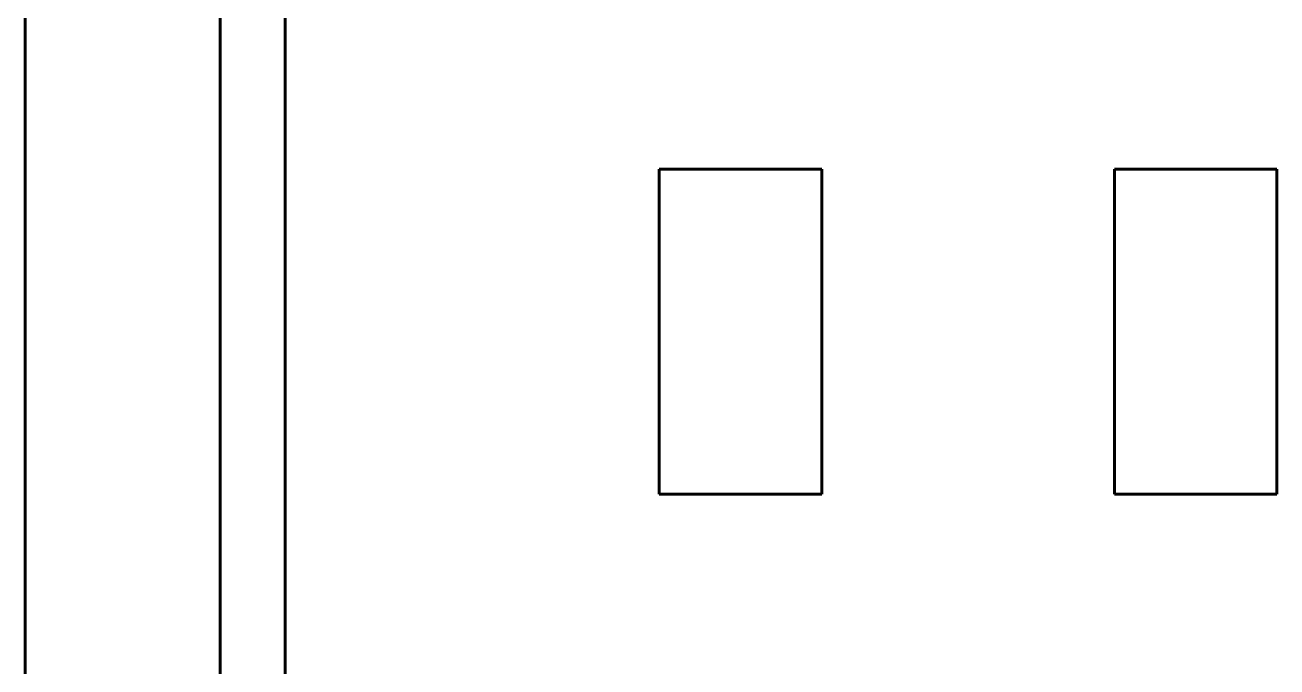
# Model space of a CAD drawing. Extents: x 0 to 297, y 0 to 292.
# Drawn here: x 202.14 to 211.77, y 136.97 to 141.91 of the extents above; entities that cross this region are included whole.
import ezdxf

# ---------------------------------------------------------------- set-up
doc = ezdxf.new("R2010")
doc.units = 0
doc.header["$MEASUREMENT"] = 0
doc.linetypes.add('K5LT_BASIC', pattern=[0])
doc.layers.add('Системный слой', color=7, linetype='Continuous')

# ---------------------------------------------------------------- blocks, each defined once
blk = doc.blocks.new('*U')
at = {"layer": 'Системный слой', "linetype": 'K5LT_BASIC', "lineweight": 60}
for p, q in [((208.268, 140.8019), (207.018, 140.8019)), ((207.018, 140.8019), (207.018, 138.3019)), ((208.268, 138.3019), (208.268, 140.8019)), ((211.7681, 140.8019), (210.5181, 140.8019)), ((210.5181, 140.8019), (210.5181, 138.3019)), ((211.7681, 138.3019), (211.7681, 140.8019)), ((207.018, 138.3019), (208.268, 138.3019)), ((210.5181, 138.3019), (211.7681, 138.3019))]:
    blk.add_line(p, q, dxfattribs=at)

msp = doc.modelspace()

# ---------------------------------------------------------------- linework, layer by layer
at = {"layer": 'Системный слой', "linetype": 'K5LT_BASIC', "lineweight": 60}
for p, q in [((202.1417, 119.5189), (202.1417, 174.0189)), ((203.6417, 136.5189), (203.6417, 142.0189)), ((204.1417, 142.0189), (204.1417, 136.5189))]:
    msp.add_line(p, q, dxfattribs=at)

# ---------------------------------------------------------------- block references
at = {"layer": 'Системный слой'}
msp.add_blockref('*U', (0, 0), dxfattribs=at)
msp.add_blockref('*U', (0, 0), dxfattribs=at)
msp.add_blockref('*U', (0, 0), dxfattribs=at)
msp.add_blockref('*U', (0, 0), dxfattribs=at)
msp.add_blockref('*U', (0, 0), dxfattribs=at)
msp.add_blockref('*U', (0, 0), dxfattribs=at)
msp.add_blockref('*U', (0, 0), dxfattribs=at)
msp.add_blockref('*U', (0, 0), dxfattribs=at)
msp.add_blockref('*U', (0, 0), dxfattribs=at)
msp.add_blockref('*U', (0, 0), dxfattribs=at)
msp.add_blockref('*U', (0, 0), dxfattribs=at)
msp.add_blockref('*U', (0, 0), dxfattribs=at)
msp.add_blockref('*U', (0, 0), dxfattribs=at)
msp.add_blockref('*U', (0, 0), dxfattribs=at)
msp.add_blockref('*U', (0, 0), dxfattribs=at)
msp.add_blockref('*U', (0, 0), dxfattribs=at)
msp.add_blockref('*U', (0, 0), dxfattribs=at)
msp.add_blockref('*U', (0, 0), dxfattribs=at)
msp.add_blockref('*U', (0, 0), dxfattribs=at)
msp.add_blockref('*U', (0, 0), dxfattribs=at)
msp.add_blockref('*U', (0, 0), dxfattribs=at)
msp.add_blockref('*U', (0, 0), dxfattribs=at)
msp.add_blockref('*U', (0, 0), dxfattribs=at)
msp.add_blockref('*U', (0, 0), dxfattribs=at)
msp.add_blockref('*U', (0, 0), dxfattribs=at)
msp.add_blockref('*U', (0, 0), dxfattribs=at)
msp.add_blockref('*U', (0, 0), dxfattribs=at)
msp.add_blockref('*U', (0, 0), dxfattribs=at)
msp.add_blockref('*U', (0, 0), dxfattribs=at)
msp.add_blockref('*U', (0, 0), dxfattribs=at)
msp.add_blockref('*U', (0, 0), dxfattribs=at)
msp.add_blockref('*U', (0, 0), dxfattribs=at)
msp.add_blockref('*U', (0, 0), dxfattribs=at)
msp.add_blockref('*U', (0, 0), dxfattribs=at)
msp.add_blockref('*U', (0, 0), dxfattribs=at)
msp.add_blockref('*U', (0, 0), dxfattribs=at)
msp.add_blockref('*U', (0, 0), dxfattribs=at)
msp.add_blockref('*U', (0, 0), dxfattribs=at)
msp.add_blockref('*U', (0, 0), dxfattribs=at)
msp.add_blockref('*U', (0, 0), dxfattribs=at)
msp.add_blockref('*U', (0, 0), dxfattribs=at)
msp.add_blockref('*U', (0, 0), dxfattribs=at)
msp.add_blockref('*U', (0, 0), dxfattribs=at)
msp.add_blockref('*U', (0, 0), dxfattribs=at)
msp.add_blockref('*U', (0, 0), dxfattribs=at)
msp.add_blockref('*U', (0, 0), dxfattribs=at)
msp.add_blockref('*U', (0, 0), dxfattribs=at)
msp.add_blockref('*U', (0, 0), dxfattribs=at)
msp.add_blockref('*U', (0, 0), dxfattribs=at)
msp.add_blockref('*U', (0, 0), dxfattribs=at)
msp.add_blockref('*U', (0, 0), dxfattribs=at)
msp.add_blockref('*U', (0, 0), dxfattribs=at)
msp.add_blockref('*U', (0, 0), dxfattribs=at)
msp.add_blockref('*U', (0, 0), dxfattribs=at)
msp.add_blockref('*U', (0, 0), dxfattribs=at)
msp.add_blockref('*U', (0, 0), dxfattribs=at)
msp.add_blockref('*U', (0, 0), dxfattribs=at)
msp.add_blockref('*U', (0, 0), dxfattribs=at)
msp.add_blockref('*U', (0, 0), dxfattribs=at)
msp.add_blockref('*U', (0, 0), dxfattribs=at)
msp.add_blockref('*U', (0, 0), dxfattribs=at)
msp.add_blockref('*U', (0, 0), dxfattribs=at)
msp.add_blockref('*U', (0, 0), dxfattribs=at)
msp.add_blockref('*U', (0, 0), dxfattribs=at)
msp.add_blockref('*U', (0, 0), dxfattribs=at)
msp.add_blockref('*U', (0, 0), dxfattribs=at)
msp.add_blockref('*U', (0, 0), dxfattribs=at)
msp.add_blockref('*U', (0, 0), dxfattribs=at)
msp.add_blockref('*U', (0, 0), dxfattribs=at)
msp.add_blockref('*U', (0, 0), dxfattribs=at)
msp.add_blockref('*U', (0, 0), dxfattribs=at)
msp.add_blockref('*U', (0, 0), dxfattribs=at)
msp.add_blockref('*U', (0, 0), dxfattribs=at)
msp.add_blockref('*U', (0, 0), dxfattribs=at)
msp.add_blockref('*U', (0, 0), dxfattribs=at)
msp.add_blockref('*U', (0, 0), dxfattribs=at)
msp.add_blockref('*U', (0, 0), dxfattribs=at)
msp.add_blockref('*U', (0, 0), dxfattribs=at)
msp.add_blockref('*U', (0, 0), dxfattribs=at)
msp.add_blockref('*U', (0, 0), dxfattribs=at)
msp.add_blockref('*U', (0, 0), dxfattribs=at)
msp.add_blockref('*U', (0, 0), dxfattribs=at)
msp.add_blockref('*U', (0, 0), dxfattribs=at)
msp.add_blockref('*U', (0, 0), dxfattribs=at)
msp.add_blockref('*U', (0, 0), dxfattribs=at)
msp.add_blockref('*U', (0, 0), dxfattribs=at)
msp.add_blockref('*U', (0, 0), dxfattribs=at)
msp.add_blockref('*U', (0, 0), dxfattribs=at)
msp.add_blockref('*U', (0, 0), dxfattribs=at)
msp.add_blockref('*U', (0, 0), dxfattribs=at)
msp.add_blockref('*U', (0, 0), dxfattribs=at)
msp.add_blockref('*U', (0, 0), dxfattribs=at)
msp.add_blockref('*U', (0, 0), dxfattribs=at)
msp.add_blockref('*U', (0, 0), dxfattribs=at)
msp.add_blockref('*U', (0, 0), dxfattribs=at)
msp.add_blockref('*U', (0, 0), dxfattribs=at)
msp.add_blockref('*U', (0, 0), dxfattribs=at)
msp.add_blockref('*U', (0, 0), dxfattribs=at)
msp.add_blockref('*U', (0, 0), dxfattribs=at)
msp.add_blockref('*U', (0, 0), dxfattribs=at)
msp.add_blockref('*U', (0, 0), dxfattribs=at)
msp.add_blockref('*U', (0, 0), dxfattribs=at)
msp.add_blockref('*U', (0, 0), dxfattribs=at)
msp.add_blockref('*U', (0, 0), dxfattribs=at)
msp.add_blockref('*U', (0, 0), dxfattribs=at)
msp.add_blockref('*U', (0, 0), dxfattribs=at)
msp.add_blockref('*U', (0, 0), dxfattribs=at)
msp.add_blockref('*U', (0, 0), dxfattribs=at)
msp.add_blockref('*U', (0, 0), dxfattribs=at)
msp.add_blockref('*U', (0, 0), dxfattribs=at)
msp.add_blockref('*U', (0, 0), dxfattribs=at)
msp.add_blockref('*U', (0, 0), dxfattribs=at)
msp.add_blockref('*U', (0, 0), dxfattribs=at)
msp.add_blockref('*U', (0, 0), dxfattribs=at)
msp.add_blockref('*U', (0, 0), dxfattribs=at)
msp.add_blockref('*U', (0, 0), dxfattribs=at)
msp.add_blockref('*U', (0, 0), dxfattribs=at)
msp.add_blockref('*U', (0, 0), dxfattribs=at)
msp.add_blockref('*U', (0, 0), dxfattribs=at)
msp.add_blockref('*U', (0, 0), dxfattribs=at)
msp.add_blockref('*U', (0, 0), dxfattribs=at)
msp.add_blockref('*U', (0, 0), dxfattribs=at)
msp.add_blockref('*U', (0, 0), dxfattribs=at)
msp.add_blockref('*U', (0, 0), dxfattribs=at)
msp.add_blockref('*U', (0, 0), dxfattribs=at)
msp.add_blockref('*U', (0, 0), dxfattribs=at)
msp.add_blockref('*U', (0, 0), dxfattribs=at)
msp.add_blockref('*U', (0, 0), dxfattribs=at)
msp.add_blockref('*U', (0, 0), dxfattribs=at)
msp.add_blockref('*U', (0, 0), dxfattribs=at)
msp.add_blockref('*U', (0, 0), dxfattribs=at)
msp.add_blockref('*U', (0, 0), dxfattribs=at)
msp.add_blockref('*U', (0, 0), dxfattribs=at)
msp.add_blockref('*U', (0, 0), dxfattribs=at)
msp.add_blockref('*U', (0, 0), dxfattribs=at)
msp.add_blockref('*U', (0, 0), dxfattribs=at)
msp.add_blockref('*U', (0, 0), dxfattribs=at)
msp.add_blockref('*U', (0, 0), dxfattribs=at)
msp.add_blockref('*U', (0, 0), dxfattribs=at)
msp.add_blockref('*U', (0, 0), dxfattribs=at)
msp.add_blockref('*U', (0, 0), dxfattribs=at)
msp.add_blockref('*U', (0, 0), dxfattribs=at)
msp.add_blockref('*U', (0, 0), dxfattribs=at)
msp.add_blockref('*U', (0, 0), dxfattribs=at)
msp.add_blockref('*U', (0, 0), dxfattribs=at)
msp.add_blockref('*U', (0, 0), dxfattribs=at)
msp.add_blockref('*U', (0, 0), dxfattribs=at)
msp.add_blockref('*U', (0, 0), dxfattribs=at)
msp.add_blockref('*U', (0, 0), dxfattribs=at)
msp.add_blockref('*U', (0, 0), dxfattribs=at)
msp.add_blockref('*U', (0, 0), dxfattribs=at)
msp.add_blockref('*U', (0, 0), dxfattribs=at)
msp.add_blockref('*U', (0, 0), dxfattribs=at)
msp.add_blockref('*U', (0, 0), dxfattribs=at)
msp.add_blockref('*U', (0, 0), dxfattribs=at)
msp.add_blockref('*U', (0, 0), dxfattribs=at)
msp.add_blockref('*U', (0, 0), dxfattribs=at)
msp.add_blockref('*U', (0, 0), dxfattribs=at)
msp.add_blockref('*U', (0, 0), dxfattribs=at)
msp.add_blockref('*U', (0, 0), dxfattribs=at)
msp.add_blockref('*U', (0, 0), dxfattribs=at)
msp.add_blockref('*U', (0, 0), dxfattribs=at)
msp.add_blockref('*U', (0, 0), dxfattribs=at)
msp.add_blockref('*U', (0, 0), dxfattribs=at)
msp.add_blockref('*U', (0, 0), dxfattribs=at)
msp.add_blockref('*U', (0, 0), dxfattribs=at)
msp.add_blockref('*U', (0, 0), dxfattribs=at)
msp.add_blockref('*U', (0, 0), dxfattribs=at)
msp.add_blockref('*U', (0, 0), dxfattribs=at)
msp.add_blockref('*U', (0, 0), dxfattribs=at)
msp.add_blockref('*U', (0, 0), dxfattribs=at)
msp.add_blockref('*U', (0, 0), dxfattribs=at)
msp.add_blockref('*U', (0, 0), dxfattribs=at)
msp.add_blockref('*U', (0, 0), dxfattribs=at)
msp.add_blockref('*U', (0, 0), dxfattribs=at)
msp.add_blockref('*U', (0, 0), dxfattribs=at)
msp.add_blockref('*U', (0, 0), dxfattribs=at)
msp.add_blockref('*U', (0, 0), dxfattribs=at)
msp.add_blockref('*U', (0, 0), dxfattribs=at)
msp.add_blockref('*U', (0, 0), dxfattribs=at)
msp.add_blockref('*U', (0, 0), dxfattribs=at)
msp.add_blockref('*U', (0, 0), dxfattribs=at)
msp.add_blockref('*U', (0, 0), dxfattribs=at)
msp.add_blockref('*U', (0, 0), dxfattribs=at)
msp.add_blockref('*U', (0, 0), dxfattribs=at)
msp.add_blockref('*U', (0, 0), dxfattribs=at)
msp.add_blockref('*U', (0, 0), dxfattribs=at)
msp.add_blockref('*U', (0, 0), dxfattribs=at)
msp.add_blockref('*U', (0, 0), dxfattribs=at)
msp.add_blockref('*U', (0, 0), dxfattribs=at)
msp.add_blockref('*U', (0, 0), dxfattribs=at)
msp.add_blockref('*U', (0, 0), dxfattribs=at)
msp.add_blockref('*U', (0, 0), dxfattribs=at)
msp.add_blockref('*U', (0, 0), dxfattribs=at)
msp.add_blockref('*U', (0, 0), dxfattribs=at)
msp.add_blockref('*U', (0, 0), dxfattribs=at)
msp.add_blockref('*U', (0, 0), dxfattribs=at)
msp.add_blockref('*U', (0, 0), dxfattribs=at)
msp.add_blockref('*U', (0, 0), dxfattribs=at)
msp.add_blockref('*U', (0, 0), dxfattribs=at)
msp.add_blockref('*U', (0, 0), dxfattribs=at)
msp.add_blockref('*U', (0, 0), dxfattribs=at)
msp.add_blockref('*U', (0, 0), dxfattribs=at)
msp.add_blockref('*U', (0, 0), dxfattribs=at)
msp.add_blockref('*U', (0, 0), dxfattribs=at)
msp.add_blockref('*U', (0, 0), dxfattribs=at)
msp.add_blockref('*U', (0, 0), dxfattribs=at)
msp.add_blockref('*U', (0, 0), dxfattribs=at)
msp.add_blockref('*U', (0, 0), dxfattribs=at)
msp.add_blockref('*U', (0, 0), dxfattribs=at)
msp.add_blockref('*U', (0, 0), dxfattribs=at)
msp.add_blockref('*U', (0, 0), dxfattribs=at)
msp.add_blockref('*U', (0, 0), dxfattribs=at)
msp.add_blockref('*U', (0, 0), dxfattribs=at)
msp.add_blockref('*U', (0, 0), dxfattribs=at)
msp.add_blockref('*U', (0, 0), dxfattribs=at)
msp.add_blockref('*U', (0, 0), dxfattribs=at)
msp.add_blockref('*U', (0, 0), dxfattribs=at)
msp.add_blockref('*U', (0, 0), dxfattribs=at)
msp.add_blockref('*U', (0, 0), dxfattribs=at)
msp.add_blockref('*U', (0, 0), dxfattribs=at)
msp.add_blockref('*U', (0, 0), dxfattribs=at)
msp.add_blockref('*U', (0, 0), dxfattribs=at)
msp.add_blockref('*U', (0, 0), dxfattribs=at)
msp.add_blockref('*U', (0, 0), dxfattribs=at)
msp.add_blockref('*U', (0, 0), dxfattribs=at)
msp.add_blockref('*U', (0, 0), dxfattribs=at)
msp.add_blockref('*U', (0, 0), dxfattribs=at)
msp.add_blockref('*U', (0, 0), dxfattribs=at)
msp.add_blockref('*U', (0, 0), dxfattribs=at)
msp.add_blockref('*U', (0, 0), dxfattribs=at)
msp.add_blockref('*U', (0, 0), dxfattribs=at)
msp.add_blockref('*U', (0, 0), dxfattribs=at)
msp.add_blockref('*U', (0, 0), dxfattribs=at)
msp.add_blockref('*U', (0, 0), dxfattribs=at)
msp.add_blockref('*U', (0, 0), dxfattribs=at)
msp.add_blockref('*U', (0, 0), dxfattribs=at)
msp.add_blockref('*U', (0, 0), dxfattribs=at)
msp.add_blockref('*U', (0, 0), dxfattribs=at)
msp.add_blockref('*U', (0, 0), dxfattribs=at)
msp.add_blockref('*U', (0, 0), dxfattribs=at)
msp.add_blockref('*U', (0, 0), dxfattribs=at)
msp.add_blockref('*U', (0, 0), dxfattribs=at)
msp.add_blockref('*U', (0, 0), dxfattribs=at)
msp.add_blockref('*U', (0, 0), dxfattribs=at)
msp.add_blockref('*U', (0, 0), dxfattribs=at)
msp.add_blockref('*U', (0, 0), dxfattribs=at)
msp.add_blockref('*U', (0, 0), dxfattribs=at)
msp.add_blockref('*U', (0, 0), dxfattribs=at)
msp.add_blockref('*U', (0, 0), dxfattribs=at)
msp.add_blockref('*U', (0, 0), dxfattribs=at)
msp.add_blockref('*U', (0, 0), dxfattribs=at)
msp.add_blockref('*U', (0, 0), dxfattribs=at)
msp.add_blockref('*U', (0, 0), dxfattribs=at)
msp.add_blockref('*U', (0, 0), dxfattribs=at)
msp.add_blockref('*U', (0, 0), dxfattribs=at)
msp.add_blockref('*U', (0, 0), dxfattribs=at)
msp.add_blockref('*U', (0, 0), dxfattribs=at)
msp.add_blockref('*U', (0, 0), dxfattribs=at)
msp.add_blockref('*U', (0, 0), dxfattribs=at)
msp.add_blockref('*U', (0, 0), dxfattribs=at)
msp.add_blockref('*U', (0, 0), dxfattribs=at)
msp.add_blockref('*U', (0, 0), dxfattribs=at)
msp.add_blockref('*U', (0, 0), dxfattribs=at)
msp.add_blockref('*U', (0, 0), dxfattribs=at)
msp.add_blockref('*U', (0, 0), dxfattribs=at)
msp.add_blockref('*U', (0, 0), dxfattribs=at)
msp.add_blockref('*U', (0, 0), dxfattribs=at)
msp.add_blockref('*U', (0, 0), dxfattribs=at)
msp.add_blockref('*U', (0, 0), dxfattribs=at)
msp.add_blockref('*U', (0, 0), dxfattribs=at)
msp.add_blockref('*U', (0, 0), dxfattribs=at)
msp.add_blockref('*U', (0, 0), dxfattribs=at)
msp.add_blockref('*U', (0, 0), dxfattribs=at)
msp.add_blockref('*U', (0, 0), dxfattribs=at)
msp.add_blockref('*U', (0, 0), dxfattribs=at)
msp.add_blockref('*U', (0, 0), dxfattribs=at)
msp.add_blockref('*U', (0, 0), dxfattribs=at)
msp.add_blockref('*U', (0, 0), dxfattribs=at)
msp.add_blockref('*U', (0, 0), dxfattribs=at)
msp.add_blockref('*U', (0, 0), dxfattribs=at)
msp.add_blockref('*U', (0, 0), dxfattribs=at)
msp.add_blockref('*U', (0, 0), dxfattribs=at)
msp.add_blockref('*U', (0, 0), dxfattribs=at)
msp.add_blockref('*U', (0, 0), dxfattribs=at)
msp.add_blockref('*U', (0, 0), dxfattribs=at)
msp.add_blockref('*U', (0, 0), dxfattribs=at)
msp.add_blockref('*U', (0, 0), dxfattribs=at)
msp.add_blockref('*U', (0, 0), dxfattribs=at)
msp.add_blockref('*U', (0, 0), dxfattribs=at)
msp.add_blockref('*U', (0, 0), dxfattribs=at)
msp.add_blockref('*U', (0, 0), dxfattribs=at)
msp.add_blockref('*U', (0, 0), dxfattribs=at)
msp.add_blockref('*U', (0, 0), dxfattribs=at)
msp.add_blockref('*U', (0, 0), dxfattribs=at)
msp.add_blockref('*U', (0, 0), dxfattribs=at)
msp.add_blockref('*U', (0, 0), dxfattribs=at)
msp.add_blockref('*U', (0, 0), dxfattribs=at)
msp.add_blockref('*U', (0, 0), dxfattribs=at)
msp.add_blockref('*U', (0, 0), dxfattribs=at)
msp.add_blockref('*U', (0, 0), dxfattribs=at)
msp.add_blockref('*U', (0, 0), dxfattribs=at)
msp.add_blockref('*U', (0, 0), dxfattribs=at)
msp.add_blockref('*U', (0, 0), dxfattribs=at)
msp.add_blockref('*U', (0, 0), dxfattribs=at)
msp.add_blockref('*U', (0, 0), dxfattribs=at)
msp.add_blockref('*U', (0, 0), dxfattribs=at)
msp.add_blockref('*U', (0, 0), dxfattribs=at)
msp.add_blockref('*U', (0, 0), dxfattribs=at)
msp.add_blockref('*U', (0, 0), dxfattribs=at)
msp.add_blockref('*U', (0, 0), dxfattribs=at)
msp.add_blockref('*U', (0, 0), dxfattribs=at)
msp.add_blockref('*U', (0, 0), dxfattribs=at)
msp.add_blockref('*U', (0, 0), dxfattribs=at)
msp.add_blockref('*U', (0, 0), dxfattribs=at)
msp.add_blockref('*U', (0, 0), dxfattribs=at)
msp.add_blockref('*U', (0, 0), dxfattribs=at)
msp.add_blockref('*U', (0, 0), dxfattribs=at)
msp.add_blockref('*U', (0, 0), dxfattribs=at)
msp.add_blockref('*U', (0, 0), dxfattribs=at)
msp.add_blockref('*U', (0, 0), dxfattribs=at)
msp.add_blockref('*U', (0, 0), dxfattribs=at)
msp.add_blockref('*U', (0, 0), dxfattribs=at)
msp.add_blockref('*U', (0, 0), dxfattribs=at)
msp.add_blockref('*U', (0, 0), dxfattribs=at)
msp.add_blockref('*U', (0, 0), dxfattribs=at)
msp.add_blockref('*U', (0, 0), dxfattribs=at)
msp.add_blockref('*U', (0, 0), dxfattribs=at)
msp.add_blockref('*U', (0, 0), dxfattribs=at)
msp.add_blockref('*U', (0, 0), dxfattribs=at)
msp.add_blockref('*U', (0, 0), dxfattribs=at)
msp.add_blockref('*U', (0, 0), dxfattribs=at)
msp.add_blockref('*U', (0, 0), dxfattribs=at)
msp.add_blockref('*U', (0, 0), dxfattribs=at)
msp.add_blockref('*U', (0, 0), dxfattribs=at)
msp.add_blockref('*U', (0, 0), dxfattribs=at)
msp.add_blockref('*U', (0, 0), dxfattribs=at)
msp.add_blockref('*U', (0, 0), dxfattribs=at)
msp.add_blockref('*U', (0, 0), dxfattribs=at)
msp.add_blockref('*U', (0, 0), dxfattribs=at)
msp.add_blockref('*U', (0, 0), dxfattribs=at)
msp.add_blockref('*U', (0, 0), dxfattribs=at)
msp.add_blockref('*U', (0, 0), dxfattribs=at)
msp.add_blockref('*U', (0, 0), dxfattribs=at)
msp.add_blockref('*U', (0, 0), dxfattribs=at)
msp.add_blockref('*U', (0, 0), dxfattribs=at)
msp.add_blockref('*U', (0, 0), dxfattribs=at)
msp.add_blockref('*U', (0, 0), dxfattribs=at)
msp.add_blockref('*U', (0, 0), dxfattribs=at)
msp.add_blockref('*U', (0, 0), dxfattribs=at)
msp.add_blockref('*U', (0, 0), dxfattribs=at)
msp.add_blockref('*U', (0, 0), dxfattribs=at)
msp.add_blockref('*U', (0, 0), dxfattribs=at)
msp.add_blockref('*U', (0, 0), dxfattribs=at)
msp.add_blockref('*U', (0, 0), dxfattribs=at)
msp.add_blockref('*U', (0, 0), dxfattribs=at)
msp.add_blockref('*U', (0, 0), dxfattribs=at)
msp.add_blockref('*U', (0, 0), dxfattribs=at)
msp.add_blockref('*U', (0, 0), dxfattribs=at)
msp.add_blockref('*U', (0, 0), dxfattribs=at)
msp.add_blockref('*U', (0, 0), dxfattribs=at)
msp.add_blockref('*U', (0, 0), dxfattribs=at)
msp.add_blockref('*U', (0, 0), dxfattribs=at)
msp.add_blockref('*U', (0, 0), dxfattribs=at)

doc.saveas('drawing.dxf')
